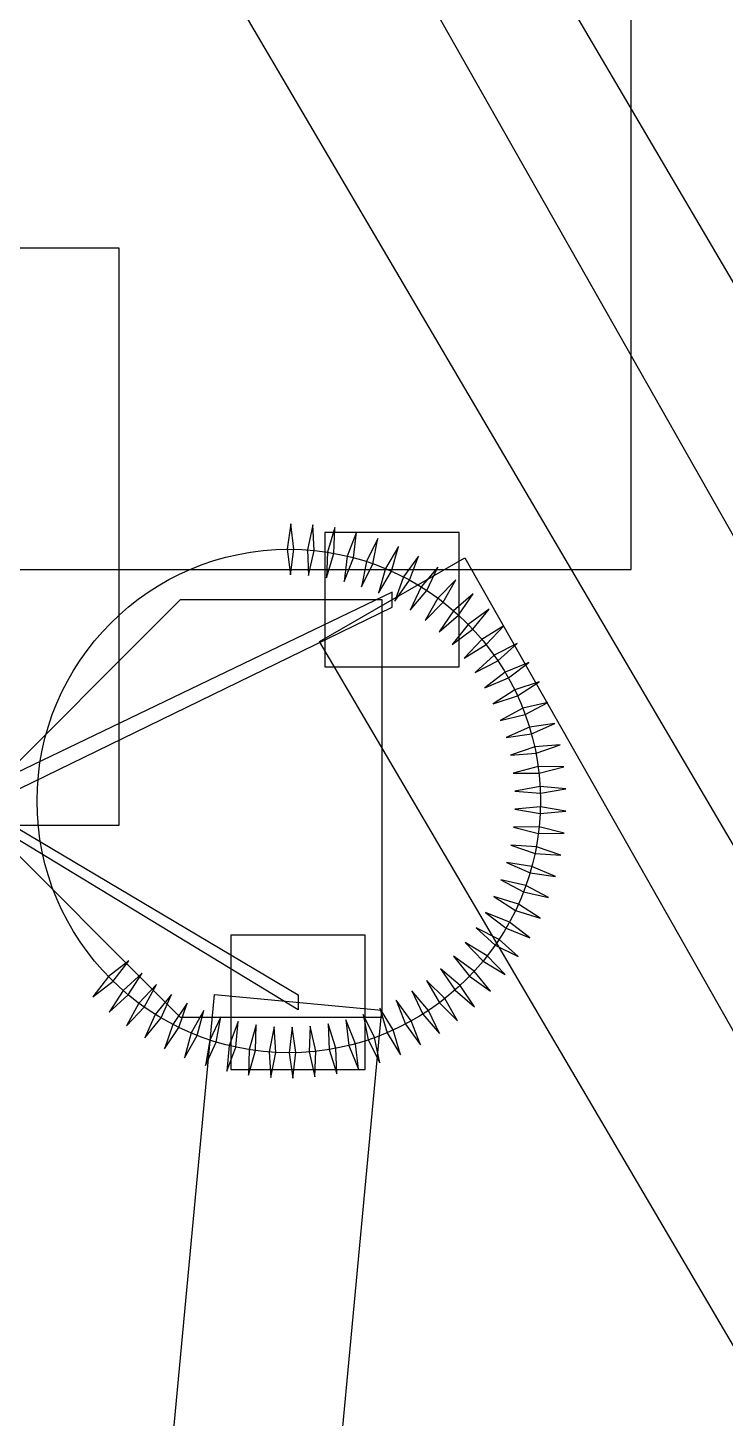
# Model space of a CAD drawing. Extents: x -130 to 140, y -1310 to 20.
# Drawn here: x 13.03 to 33.8, y -87.29 to -45.86 of the extents above; entities that cross this region are included whole.
import ezdxf

# ---------------------------------------------------------------- set-up
doc = ezdxf.new("R2010")
doc.units = 0

msp = doc.modelspace()

# ---------------------------------------------------------------- linework, layer by layer
at = {"layer": 'M1_Field'}
msp.add_lwpolyline([(-31, -62), (31, -62), (31, 0), (-31, 0)], close=True, dxfattribs=at)
at = {"layer": 'M1_LD'}
msp.add_circle((20.8, -68.8958), 7.5, dxfattribs=at)
at = {"layer": 'M1_MD'}
msp.add_lwpolyline([(11.575, -68.8958), (17.575, -62.8958), (23.575, -62.8958), (23.575, -75.3458), (17.575, -75.3458), (11.575, -69.3458)], close=True, dxfattribs=at)
at = {"layer": 'M1_Pos_holes'}
for points in [[(20.7524, -61.3953), (20.8471, -62.1555), (20.9524, -61.3967), (20.8577, -60.6364)], [(21.352, -61.4154), (21.3856, -62.1808), (21.5512, -61.4328), (21.5176, -60.6674)], [(21.948, -61.4835), (21.9204, -62.2491), (22.1452, -61.5167), (22.1729, -60.7511)], [(22.5367, -61.5989), (22.4479, -62.3599), (22.7306, -61.6478), (22.8194, -60.8869)], [(23.1143, -61.7611), (22.965, -62.5125), (23.3037, -61.8253), (23.4529, -61.0739)], [(23.677, -61.9688), (23.4682, -62.7059), (23.8607, -62.048), (24.0695, -61.3109)], [(24.2214, -62.2209), (23.9543, -62.939), (24.3981, -62.3145), (24.6652, -61.5964)], [(24.7439, -62.5157), (24.4203, -63.2101), (24.9126, -62.6231), (25.2362, -61.9287)], [(25.2411, -62.8512), (24.863, -63.5176), (25.4007, -62.9718), (25.7788, -62.3055)], [(25.71, -63.2255), (25.2798, -63.8595), (25.8594, -63.3584), (26.2895, -62.7244)], [(26.1474, -63.636), (25.668, -64.2336), (26.2857, -63.7804), (26.7651, -63.1828)], [(26.5506, -64.0802), (26.025, -64.6375), (26.677, -64.2352), (27.2026, -63.6778)], [(26.9171, -64.5551), (26.3486, -65.0687), (27.0306, -64.7198), (27.5991, -64.2062)], [(27.2444, -65.0578), (26.6367, -65.5244), (27.3444, -65.231), (27.9521, -64.7645)], [(27.5305, -65.5851), (26.8874, -66.0016), (27.6164, -65.7657), (28.2594, -65.3493)], [(27.7735, -66.1336), (27.0993, -66.4973), (27.8447, -66.3205), (28.519, -65.9567)], [(27.972, -66.6997), (27.2708, -67.0084), (28.028, -66.8917), (28.7292, -66.583)], [(28.1245, -67.2799), (27.4009, -67.5315), (28.165, -67.4757), (28.8886, -67.2241)], [(28.2302, -67.8704), (27.4888, -68.0634), (28.2549, -68.0688), (28.9964, -67.8758)], [(28.2884, -68.4674), (27.534, -68.6006), (28.2972, -68.6672), (29.0517, -68.5341)], [(28.2987, -69.0672), (27.536, -69.1397), (28.2915, -69.2671), (29.0542, -69.1947)], [(28.261, -69.666), (27.495, -69.6772), (28.2378, -69.8646), (29.0039, -69.8533)], [(28.1756, -70.2597), (27.4111, -70.2097), (28.1366, -70.4559), (28.9011, -70.5059)], [(28.043, -70.8448), (27.285, -70.7339), (27.9885, -71.0372), (28.7465, -71.1481)], [(27.8641, -71.4174), (27.1173, -71.2462), (27.7944, -71.6048), (28.5411, -71.776)], [(27.64, -71.9738), (26.9093, -71.7436), (27.5555, -72.1551), (28.2862, -72.3854)], [(27.3721, -72.5106), (26.6622, -72.2227), (27.2734, -72.6846), (27.9834, -72.9725)], [(27.0622, -73.0243), (26.3776, -72.6805), (26.9499, -73.1898), (27.6346, -73.5335)], [(26.7123, -73.5115), (26.0573, -73.1141), (26.5871, -73.6675), (27.2421, -74.0649)], [(15.5674, -74.2698), (16.0338, -73.662), (15.426, -74.1284), (14.9596, -74.7362)], [(26.3245, -73.9692), (25.7033, -73.5208), (26.1873, -74.1147), (26.8084, -74.5632)], [(16.0136, -74.6708), (16.4299, -74.0276), (15.8613, -74.5411), (15.445, -75.1842)], [(25.9014, -74.3945), (25.3181, -73.8978), (25.753, -74.5285), (26.3363, -75.0252)], [(16.4904, -75.0348), (16.854, -74.3604), (16.3283, -74.9177), (15.9647, -75.5921)], [(24.9602, -75.137), (24.4634, -74.5537), (24.7923, -75.2457), (25.2891, -75.8289)], [(25.4457, -74.7846), (24.9039, -74.2429), (25.287, -74.9063), (25.8288, -75.448)], [(16.9948, -75.3596), (17.3033, -74.6583), (16.8238, -75.2558), (16.5153, -75.9571)], [(17.5235, -75.643), (17.775, -74.9193), (17.3448, -75.5532), (17.0933, -76.2769)], [(24.4481, -75.4495), (23.9996, -74.8284), (24.2721, -75.5444), (24.7207, -76.1655)], [(18.0732, -75.8832), (18.2661, -75.1418), (17.8879, -75.8081), (17.695, -76.5495)], [(18.6403, -76.0788), (18.7733, -75.3243), (18.4496, -76.0187), (18.3166, -76.7732)], [(23.3574, -75.947), (23.0135, -75.2624), (23.1685, -76.0127), (23.5124, -76.6973)], [(23.9127, -75.7201), (23.5152, -75.0651), (23.7297, -75.8006), (24.1272, -76.4556)], [(19.2213, -76.2284), (19.2936, -75.4657), (19.0263, -76.1837), (18.954, -76.9464)], [(19.8123, -76.3311), (19.8234, -75.5651), (19.6144, -76.3022), (19.6033, -77.0682)], [(20.4096, -76.3863), (20.3595, -75.6218), (20.2101, -76.3732), (20.2602, -77.1377)], [(21.0095, -76.3935), (20.8984, -75.6355), (20.8095, -76.3964), (20.9206, -77.1545)], [(21.608, -76.3528), (21.4367, -75.6061), (21.4089, -76.3717), (21.5802, -77.1184)], [(22.2013, -76.2644), (21.9709, -75.5337), (22.0044, -76.2991), (22.2348, -77.0298)], [(22.7857, -76.1288), (22.4976, -75.4189), (22.5922, -76.1792), (22.8803, -76.8891)]]:
    msp.add_lwpolyline(points, close=True, dxfattribs=at)
at = {"layer": 'M2_undercutMsk'}
msp.add_lwpolyline([(2.85, -69.6208), (15.75, -69.6208), (15.75, -52.4208), (2.85, -52.4208)], close=True, dxfattribs=at)
at = {"layer": 'metal'}
for points in [[(21.875, -64.8958), (25.875, -64.8958), (25.875, -60.8958), (21.875, -60.8958)], [(11.875, -68.4458), (11.875, -68.8958), (12.025, -68.8958), (23.875, -63.1208), (23.875, -62.6708)], [(11.575, -69.3458), (11.575, -68.8958), (11.725, -68.8958), (11.725, -69.1208), (21.075, -74.6708), (21.075, -75.1208)], [(19.075, -76.8958), (23.075, -76.8958), (23.075, -72.8958), (19.075, -72.8958)]]:
    msp.add_lwpolyline(points, close=True, dxfattribs=at)
at = {"layer": 'metal_BB'}
for points in [[(26.0401, -29.9538), (65.3721, -99.3288), (138.75, -99.9538), (140, -952.5), (135, -952.5), (136.25, -102.4538), (63.207, -103.0788), (21.7099, -32.4538), (26.0401, -29.9538)], [(23.2401, -41.9538), (62.5721, -111.3288), (126.25, -111.9538), (126.25, -726.25), (0, -727.5), (0, -722.5), (123.75, -723.75), (123.75, -114.4538), (60.407, -115.0788), (18.9099, -44.4538), (23.2401, -41.9538)], [(21.875, -64.8958), (25.875, -64.8958), (25.875, -60.8958), (21.875, -60.8958)], [(26.0401, -61.6458), (65.3721, -131.0208), (113.75, -131.6458), (113.75, -513.75), (-111.25, -513.75), (-110, -952.5), (-115, -952.5), (-113.75, -511.25), (111.25, -511.25), (111.25, -134.1458), (63.207, -134.7708), (21.7099, -64.1458), (26.0401, -61.6458)], [(19.075, -76.8958), (23.075, -76.8958), (23.075, -72.8958), (19.075, -72.8958)], [(23.5641, -75.1288), (2.4891, -300.233), (-2.4891, -299.767), (18.5859, -74.6627), (23.5641, -75.1288)]]:
    msp.add_lwpolyline(points, close=True, dxfattribs=at)

doc.saveas('drawing.dxf')
